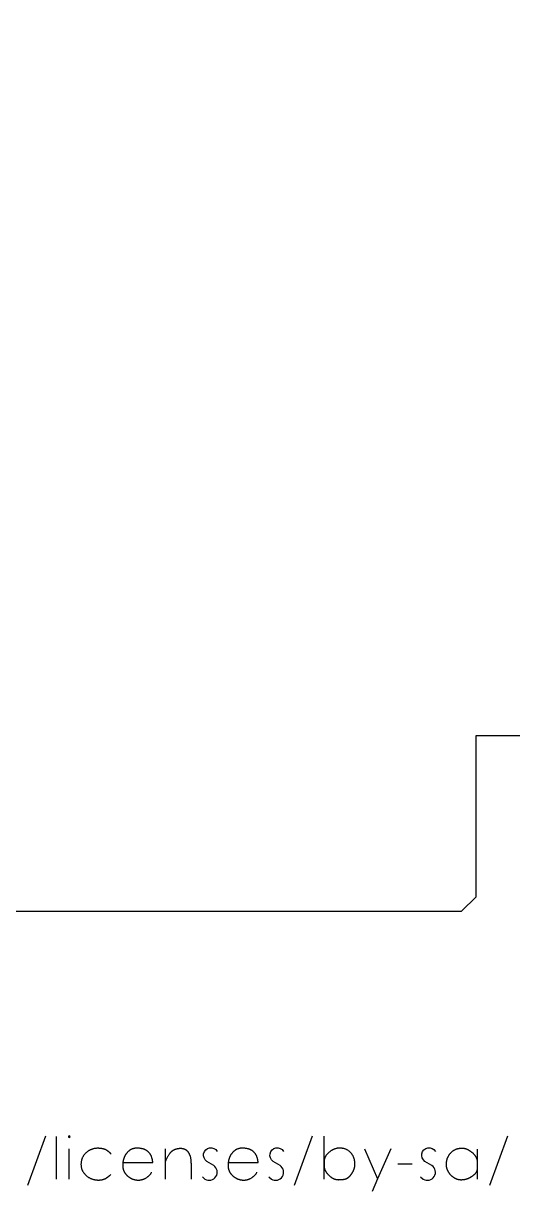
# Model space of a CAD drawing. Header units: millimetres. Extents: x 1 to 753, y -15 to 600.
# Drawn here: x 61.2 to 94.6, y -15.1 to 64.6 of the extents above; entities that cross this region are included whole.
import ezdxf

# ---------------------------------------------------------------- set-up
doc = ezdxf.new("R2010")
doc.units = ezdxf.units.MM
doc.layers.add('notes', color=18, linetype='Continuous', true_color=0x000000)
doc.layers.add('vector-cut', color=5, linetype='Continuous', true_color=0x0000ff)

msp = doc.modelspace()

# ---------------------------------------------------------------- linework, layer by layer
at = {"layer": 'notes'}
for p, q in [((62.69, -11.333), (61.457, -14.701)), ((63.442, -14.266), (63.442, -11.354)), ((80.901, -11.333), (79.668, -14.701)), ((81.72, -14.264), (81.72, -11.343)), ((94.257, -11.333), (93.024, -14.701)), ((64.302, -14.266), (64.302, -12.209)), ((70.89, -14.266), (70.89, -12.209)), ((86.285, -12.194), (85.378, -14.252)), ((92.176, -12.226), (92.176, -14.264)), ((86.764, -13.222), (87.747, -13.222))]:
    msp.add_line(p, q, dxfattribs=at)
for points in [[(67.982, -13.141), (70.02, -13.141), (70.014, -13.08), (70.006, -13.021), (70.002, -12.993), (69.997, -12.965), (69.991, -12.937), (69.986, -12.91), (69.979, -12.883), (69.972, -12.857), (69.965, -12.831), (69.957, -12.806), (69.949, -12.781), (69.941, -12.757), (69.932, -12.733), (69.922, -12.71), (69.912, -12.687), (69.902, -12.665), (69.891, -12.643), (69.88, -12.621), (69.868, -12.6), (69.856, -12.58), (69.843, -12.56), (69.83, -12.54), (69.817, -12.521), (69.803, -12.503), (69.788, -12.485), (69.773, -12.467), (69.758, -12.45), (69.742, -12.434), (69.726, -12.418), (69.709, -12.402), (69.692, -12.387), (69.675, -12.372), (69.657, -12.358), (69.638, -12.344), (69.619, -12.331), (69.6, -12.318), (69.58, -12.306), (69.56, -12.294), (69.539, -12.283), (69.518, -12.272), (69.496, -12.262), (69.474, -12.252), (69.452, -12.242), (69.429, -12.234), (69.406, -12.225), (69.382, -12.217), (69.357, -12.21), (69.333, -12.203), (69.307, -12.196), (69.282, -12.19), (69.256, -12.185), (69.229, -12.18), (69.202, -12.175), (69.175, -12.171), (69.147, -12.167), (69.119, -12.164), (69.09, -12.162), (69.061, -12.159), (69.001, -12.157), (68.939, -12.156), (68.911, -12.156), (68.883, -12.157), (68.855, -12.159), (68.827, -12.162), (68.8, -12.165), (68.774, -12.169), (68.747, -12.174), (68.722, -12.179), (68.696, -12.185), (68.671, -12.192), (68.646, -12.2), (68.621, -12.209), (68.597, -12.218), (68.574, -12.228), (68.55, -12.239), (68.527, -12.25), (68.504, -12.262), (68.482, -12.275), (68.46, -12.289), (68.439, -12.303), (68.417, -12.318), (68.396, -12.334), (68.376, -12.351), (68.356, -12.368), (68.336, -12.386), (68.317, -12.405), (68.298, -12.424), (68.279, -12.445), (68.261, -12.466), (68.243, -12.487), (68.225, -12.51), (68.208, -12.533), (68.193, -12.554), (68.178, -12.575), (68.164, -12.597), (68.151, -12.619), (68.138, -12.641), (68.125, -12.663), (68.113, -12.686), (68.101, -12.709), (68.09, -12.732), (68.08, -12.756), (68.069, -12.78), (68.06, -12.804), (68.05, -12.828), (68.042, -12.852), (68.033, -12.877), (68.025, -12.902), (68.018, -12.928), (68.011, -12.953), (68.005, -12.979), (67.999, -13.006), (67.993, -13.032), (67.988, -13.059), (67.984, -13.086), (67.98, -13.113), (67.976, -13.141), (67.973, -13.168), (67.971, -13.197), (67.969, -13.225), (67.966, -13.282), (67.965, -13.341), (67.965, -13.367), (67.966, -13.393), (67.968, -13.418), (67.97, -13.444), (67.973, -13.469), (67.976, -13.493), (67.981, -13.518), (67.986, -13.542), (67.991, -13.566), (67.997, -13.59), (68.004, -13.614), (68.012, -13.637), (68.02, -13.66), (68.028, -13.683), (68.038, -13.705), (68.048, -13.728), (68.059, -13.75), (68.07, -13.771), (68.082, -13.793), (68.095, -13.814), (68.108, -13.835), (68.122, -13.856), (68.137, -13.877), (68.152, -13.897), (68.168, -13.917), (68.184, -13.937), (68.202, -13.957), (68.219, -13.976), (68.238, -13.995), (68.257, -14.014), (68.277, -14.033), (68.297, -14.051), (68.317, -14.068), (68.338, -14.085), (68.358, -14.101), (68.379, -14.117), (68.4, -14.132), (68.421, -14.147), (68.442, -14.161), (68.464, -14.174), (68.486, -14.187), (68.507, -14.2), (68.53, -14.211), (68.552, -14.223), (68.574, -14.233), (68.597, -14.244), (68.62, -14.253), (68.643, -14.262), (68.667, -14.271), (68.69, -14.279), (68.714, -14.286), (68.738, -14.293), (68.762, -14.299), (68.787, -14.305), (68.811, -14.31), (68.836, -14.315), (68.861, -14.319), (68.886, -14.323), (68.911, -14.326), (68.937, -14.328), (68.963, -14.33), (68.989, -14.331), (69.015, -14.332), (69.041, -14.333), (69.06, -14.332), (69.078, -14.332), (69.097, -14.331), (69.115, -14.33), (69.133, -14.328), (69.152, -14.326), (69.17, -14.324), (69.188, -14.322), (69.206, -14.319), (69.224, -14.316), (69.241, -14.312), (69.259, -14.308), (69.277, -14.304), (69.295, -14.299), (69.312, -14.294), (69.33, -14.289), (69.347, -14.283), (69.365, -14.277), (69.382, -14.271), (69.399, -14.264), (69.417, -14.257), (69.434, -14.25), (69.451, -14.242), (69.468, -14.234), (69.485, -14.226), (69.502, -14.217), (69.536, -14.199), (69.569, -14.179), (69.602, -14.158), (69.63, -14.139), (69.656, -14.119), (69.682, -14.099), (69.707, -14.079), (69.731, -14.058), (69.755, -14.036), (69.777, -14.015), (69.798, -13.992), (69.819, -13.97), (69.839, -13.947), (69.858, -13.923), (69.876, -13.899), (69.893, -13.875), (69.909, -13.85), (69.925, -13.825), (69.939, -13.8)], [(70.89, -13.064), (70.91, -13.011), (70.93, -12.96), (70.951, -12.91), (70.972, -12.863), (70.994, -12.817), (71.015, -12.772), (71.038, -12.73), (71.06, -12.689), (71.083, -12.65), (71.106, -12.613), (71.13, -12.578), (71.154, -12.544), (71.179, -12.512), (71.191, -12.496), (71.204, -12.482), (71.216, -12.467), (71.229, -12.453), (71.242, -12.44), (71.255, -12.426), (71.271, -12.41), (71.288, -12.395), (71.305, -12.38), (71.322, -12.365), (71.34, -12.351), (71.358, -12.337), (71.376, -12.324), (71.394, -12.312), (71.413, -12.3), (71.432, -12.288), (71.452, -12.277), (71.471, -12.267), (71.491, -12.257), (71.512, -12.247), (71.532, -12.238), (71.553, -12.23), (71.574, -12.222), (71.596, -12.214), (71.618, -12.207), (71.64, -12.201), (71.662, -12.195), (71.685, -12.19), (71.708, -12.185), (71.731, -12.181), (71.755, -12.177), (71.779, -12.173), (71.803, -12.171), (71.827, -12.168), (71.852, -12.166), (71.877, -12.165), (71.903, -12.164), (71.928, -12.164), (71.952, -12.164), (71.975, -12.165), (71.998, -12.167), (72.02, -12.17), (72.042, -12.173), (72.064, -12.176), (72.085, -12.181), (72.106, -12.186), (72.116, -12.188), (72.126, -12.191), (72.136, -12.194), (72.146, -12.198), (72.156, -12.201), (72.166, -12.205), (72.176, -12.208), (72.185, -12.212), (72.195, -12.217), (72.204, -12.221), (72.213, -12.225), (72.223, -12.23), (72.232, -12.235), (72.241, -12.24), (72.25, -12.245), (72.258, -12.25), (72.267, -12.255), (72.276, -12.261), (72.284, -12.267), (72.293, -12.273), (72.301, -12.279), (72.309, -12.285), (72.317, -12.292), (72.325, -12.298), (72.333, -12.305), (72.341, -12.312), (72.349, -12.319), (72.357, -12.326), (72.364, -12.334), (72.372, -12.341), (72.386, -12.357), (72.4, -12.374), (72.414, -12.391), (72.428, -12.409), (72.441, -12.427), (72.454, -12.446), (72.466, -12.466), (72.478, -12.486), (72.489, -12.507), (72.498, -12.524), (72.506, -12.541), (72.514, -12.559), (72.522, -12.576), (72.53, -12.594), (72.537, -12.613), (72.544, -12.631), (72.551, -12.65), (72.563, -12.689), (72.575, -12.728), (72.585, -12.769), (72.595, -12.811), (72.603, -12.854), (72.61, -12.899), (72.616, -12.944), (72.621, -12.991), (72.625, -13.039), (72.628, -13.088), (72.629, -13.138), (72.63, -13.19), (72.63, -14.266)], [(75.178, -13.141), (77.216, -13.141), (77.21, -13.08), (77.203, -13.021), (77.198, -12.993), (77.193, -12.965), (77.188, -12.937), (77.182, -12.91), (77.175, -12.883), (77.169, -12.857), (77.161, -12.831), (77.154, -12.806), (77.145, -12.781), (77.137, -12.757), (77.128, -12.733), (77.118, -12.71), (77.108, -12.687), (77.098, -12.665), (77.087, -12.643), (77.076, -12.621), (77.064, -12.6), (77.052, -12.58), (77.039, -12.56), (77.026, -12.54), (77.013, -12.521), (76.999, -12.503), (76.984, -12.485), (76.97, -12.467), (76.954, -12.45), (76.938, -12.434), (76.922, -12.418), (76.906, -12.402), (76.888, -12.387), (76.871, -12.372), (76.853, -12.358), (76.834, -12.344), (76.815, -12.331), (76.796, -12.318), (76.776, -12.306), (76.756, -12.294), (76.735, -12.283), (76.714, -12.272), (76.693, -12.262), (76.671, -12.252), (76.648, -12.242), (76.625, -12.234), (76.602, -12.225), (76.578, -12.217), (76.554, -12.21), (76.529, -12.203), (76.504, -12.196), (76.478, -12.19), (76.452, -12.185), (76.425, -12.18), (76.398, -12.175), (76.371, -12.171), (76.343, -12.167), (76.315, -12.164), (76.286, -12.162), (76.257, -12.159), (76.197, -12.157), (76.135, -12.156), (76.107, -12.156), (76.079, -12.157), (76.051, -12.159), (76.024, -12.162), (75.997, -12.165), (75.97, -12.169), (75.944, -12.174), (75.918, -12.179), (75.892, -12.185), (75.867, -12.192), (75.842, -12.2), (75.818, -12.209), (75.793, -12.218), (75.77, -12.228), (75.746, -12.239), (75.723, -12.25), (75.701, -12.262), (75.678, -12.275), (75.656, -12.289), (75.635, -12.303), (75.614, -12.318), (75.593, -12.334), (75.572, -12.351), (75.552, -12.368), (75.532, -12.386), (75.513, -12.405), (75.494, -12.424), (75.475, -12.445), (75.457, -12.466), (75.439, -12.487), (75.421, -12.51), (75.404, -12.533), (75.389, -12.554), (75.375, -12.575), (75.361, -12.597), (75.347, -12.619), (75.334, -12.641), (75.321, -12.663), (75.309, -12.686), (75.298, -12.709), (75.286, -12.732), (75.276, -12.756), (75.266, -12.78), (75.256, -12.804), (75.247, -12.828), (75.238, -12.852), (75.229, -12.877), (75.222, -12.902), (75.214, -12.928), (75.207, -12.953), (75.201, -12.979), (75.195, -13.006), (75.19, -13.032), (75.185, -13.059), (75.18, -13.086), (75.176, -13.113), (75.173, -13.141), (75.169, -13.168), (75.167, -13.197), (75.165, -13.225), (75.162, -13.282), (75.161, -13.341), (75.161, -13.367), (75.162, -13.393), (75.164, -13.418), (75.166, -13.444), (75.169, -13.469), (75.173, -13.493), (75.177, -13.518), (75.182, -13.542), (75.187, -13.566), (75.193, -13.59), (75.2, -13.614), (75.208, -13.637), (75.216, -13.66), (75.225, -13.683), (75.234, -13.705), (75.244, -13.728), (75.255, -13.75), (75.266, -13.771), (75.278, -13.793), (75.291, -13.814), (75.304, -13.835), (75.318, -13.856), (75.333, -13.877), (75.348, -13.897), (75.364, -13.917), (75.38, -13.937), (75.398, -13.957), (75.416, -13.976), (75.434, -13.995), (75.453, -14.014), (75.473, -14.033), (75.494, -14.051), (75.514, -14.068), (75.534, -14.085), (75.554, -14.101), (75.575, -14.117), (75.596, -14.132), (75.617, -14.147), (75.638, -14.161), (75.66, -14.174), (75.682, -14.187), (75.704, -14.2), (75.726, -14.211), (75.748, -14.223), (75.771, -14.233), (75.793, -14.244), (75.816, -14.253), (75.839, -14.262), (75.863, -14.271), (75.886, -14.279), (75.91, -14.286), (75.934, -14.293), (75.958, -14.299), (75.983, -14.305), (76.007, -14.31), (76.032, -14.315), (76.057, -14.319), (76.082, -14.323), (76.108, -14.326), (76.133, -14.328), (76.159, -14.33), (76.185, -14.331), (76.211, -14.332), (76.238, -14.333), (76.256, -14.332), (76.275, -14.332), (76.293, -14.331), (76.311, -14.33), (76.329, -14.328), (76.348, -14.326), (76.366, -14.324), (76.384, -14.322), (76.402, -14.319), (76.42, -14.316), (76.438, -14.312), (76.455, -14.308), (76.473, -14.304), (76.491, -14.299), (76.508, -14.294), (76.526, -14.289), (76.544, -14.283), (76.561, -14.277), (76.578, -14.271), (76.596, -14.264), (76.613, -14.257), (76.63, -14.25), (76.647, -14.242), (76.664, -14.234), (76.681, -14.226), (76.698, -14.217), (76.732, -14.199), (76.765, -14.179), (76.798, -14.158), (76.826, -14.139), (76.853, -14.119), (76.878, -14.099), (76.903, -14.079), (76.928, -14.058), (76.951, -14.036), (76.973, -14.015), (76.995, -13.992), (77.015, -13.97), (77.035, -13.947), (77.054, -13.923), (77.072, -13.899), (77.089, -13.875), (77.105, -13.85), (77.121, -13.825), (77.135, -13.8)], [(84.47, -12.194), (85.378, -14.252), (84.999, -15.121)]]:
    msp.add_lwpolyline(points, dxfattribs=at)
for points in [[(73.404, -14.119), (73.585, -14.26, 0.988078), (74.178, -13.339), (73.705, -13.055, -1.237058), (74.415, -12.371)], [(77.937, -14.119), (78.118, -14.26, 0.988078), (78.711, -13.339), (78.238, -13.055, -1.237058), (78.948, -12.371)], [(88.31, -14.119), (88.491, -14.26, 0.988078), (89.084, -13.339), (88.611, -13.055, -1.237058), (89.321, -12.371)]]:
    msp.add_lwpolyline(points, format="xyb", dxfattribs=at)
at = {"layer": 'notes', "extrusion": (0, 0, -1)}
msp.add_circle((-64.313, -11.372), 0.0608, dxfattribs=at)
at = {"layer": 'notes'}
for points, knots in [([(67.176, -12.559), (66.971, -12.337), (66.773, -12.25), (66.575, -12.164), (66.265, -12.164), (65.79, -12.164), (65.457, -12.475), (65.116, -12.793), (65.116, -13.262), (65.116, -13.723), (65.487, -14.036), (65.837, -14.33), (66.308, -14.33), (66.568, -14.33), (66.766, -14.235), (66.924, -14.158), (67.144, -13.959)], [0, 0, 0, 1, 1, 2, 2, 3, 3, 4, 4, 5, 5, 6, 6, 7, 7, 8, 8, 8]), ([(81.717, -13.081), (81.717, -12.714), (82.071, -12.426), (82.404, -12.153), (82.779, -12.153), (83.263, -12.153), (83.549, -12.473), (83.826, -12.78), (83.826, -13.266), (83.826, -13.533), (83.653, -13.823), (83.479, -14.119), (83.244, -14.232), (83.093, -14.305), (82.679, -14.305), (82.393, -14.305), (82.097, -14.049), (81.801, -13.793), (81.737, -13.51), (81.717, -13.426), (81.717, -13.081)], [0, 0, 0, 1, 1, 2, 2, 3, 3, 4, 4, 5, 5, 6, 6, 7, 7, 8, 8, 9, 9, 10, 10, 10]), ([(92.178, -13.524), (92.178, -13.864), (91.786, -14.111), (91.44, -14.328), (91.084, -14.328), (90.681, -14.328), (90.374, -13.996), (90.073, -13.672), (90.073, -13.264), (90.073, -12.804), (90.372, -12.48), (90.679, -12.149), (91.137, -12.149), (91.485, -12.149), (91.824, -12.441), (92.178, -12.746), (92.178, -13.09)], [0, 0, 0, 1, 1, 2, 2, 3, 3, 4, 4, 5, 5, 6, 6, 7, 7, 8, 8, 8])]:
    msp.add_open_spline(points, degree=2, knots=knots, dxfattribs=at)
at = {"layer": 'vector-cut'}
msp.add_lwpolyline([(6.4, 183.007), (6.4, 125.008), (7.4, 124.008), (18.4, 124.008), (18.4, 64.009), (7.4, 64.009), (6.4, 63.009), (6.4, 5.423), (6.693, 4.717), (7.107, 4.302), (7.815, 4.01), (91.113, 4.01), (92.113, 5.009), (92.113, 16.009), (177.826, 16.009), (177.826, 5.009), (178.826, 4.01), (262.539, 4.01)], dxfattribs=at)

doc.saveas('drawing.dxf')
